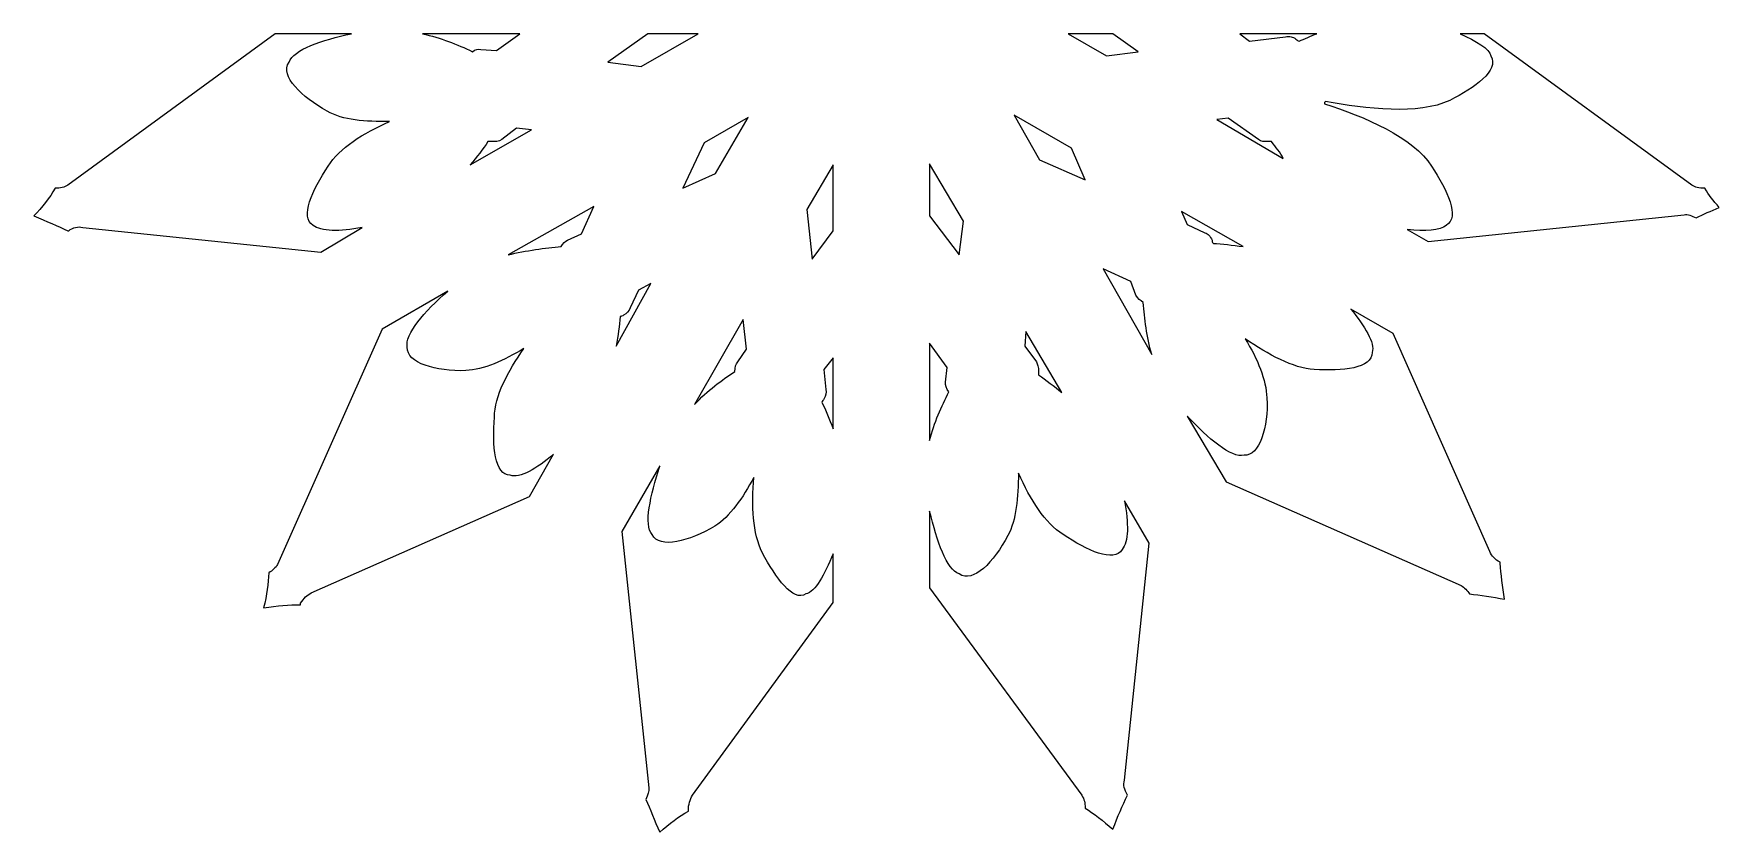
# Model space of a CAD drawing. Header units: centimetres. Extents: x -33.1 to -5.6, y 20.1 to 67.8.
# Drawn here: x -28.7 to -22.05, y 37.14 to 40.29 of the extents above; entities that cross this region are included whole.
import ezdxf

# ---------------------------------------------------------------- set-up
doc = ezdxf.new("R2010")
doc.units = ezdxf.units.CM
doc.header["$MEASUREMENT"] = 0
doc.layers.add('Layer 1', color=7, linetype='Continuous')

msp = doc.modelspace()

# ---------------------------------------------------------------- linework, layer by layer
at = {"layer": 'Layer 1', "color": 7, "lineweight": 0}
for points, knots in [([(-28.50863, 39.52636), (-28.50863, 39.52636), (-28.50863, 39.52636), (-28.50863, 39.52636), (-28.50863, 39.52636), (-28.52588, 39.53084), (-28.5481, 39.52636), (-28.5635, 39.51291), (-28.5635, 39.51291), (-28.5635, 39.51291), (-28.56682, 39.51291), (-28.56682, 39.51291), (-28.56682, 39.51291), (-28.60619, 39.53084), (-28.65121, 39.55082), (-28.70199, 39.57178), (-28.70199, 39.57178), (-28.66758, 39.6054), (-28.63893, 39.64302), (-28.61759, 39.68073), (-28.61759, 39.68073), (-28.59625, 39.68073), (-28.58085, 39.68512), (-28.56682, 39.69301), (-28.56682, 39.69301), (-28.56682, 39.69301), (-27.74867, 40.2908), (-27.74867, 40.2908), (-27.74867, 40.2908), (-27.74867, 40.2908), (-27.44734, 40.2908), (-27.44734, 40.2908), (-27.44734, 40.2908), (-27.56448, 40.26625), (-27.67743, 40.22814), (-27.69381, 40.17815), (-27.69381, 40.17815), (-27.73152, 40.12406), (-27.64391, 40.04015), (-27.54324, 39.98577), (-27.54324, 39.98577), (-27.48086, 39.94766), (-27.39247, 39.94396), (-27.29745, 39.94396), (-27.29745, 39.94396), (-27.40154, 39.89845), (-27.49402, 39.83958), (-27.53983, 39.76834), (-27.53983, 39.76834), (-27.60122, 39.67206), (-27.65365, 39.56729), (-27.5981, 39.53455), (-27.5981, 39.53455), (-27.56857, 39.50921), (-27.49402, 39.50921), (-27.40553, 39.52636), (-27.40553, 39.52636), (-27.40553, 39.52636), (-27.56857, 39.4293), (-27.56857, 39.4293), (-27.56857, 39.4293), (-27.56857, 39.4293), (-28.50863, 39.52636), (-28.50863, 39.52636)], [0, 0, 0, 0, 0.0588235, 0.0588235, 0.0588235, 0.0588235, 0.1176471, 0.1176471, 0.1176471, 0.1176471, 0.1764706, 0.1764706, 0.1764706, 0.1764706, 0.2352941, 0.2352941, 0.2352941, 0.2352941, 0.2941176, 0.2941176, 0.2941176, 0.2941176, 0.3529412, 0.3529412, 0.3529412, 0.3529412, 0.4117647, 0.4117647, 0.4117647, 0.4117647, 0.4705882, 0.4705882, 0.4705882, 0.4705882, 0.5294118, 0.5294118, 0.5294118, 0.5294118, 0.5882353, 0.5882353, 0.5882353, 0.5882353, 0.6470588, 0.6470588, 0.6470588, 0.6470588, 0.7058824, 0.7058824, 0.7058824, 0.7058824, 0.7647059, 0.7647059, 0.7647059, 0.7647059, 0.8235294, 0.8235294, 0.8235294, 0.8235294, 0.8823529, 0.8823529, 0.8823529, 0.8823529, 1, 1, 1, 1]), ([(-26.78318, 40.2908), (-26.78318, 40.2908), (-26.78318, 40.2908), (-26.78318, 40.2908), (-26.78318, 40.2908), (-26.78318, 40.2908), (-26.87488, 40.22395), (-26.87488, 40.22395), (-26.87488, 40.22395), (-26.87488, 40.22395), (-26.93716, 40.22814), (-26.93716, 40.22814), (-26.93716, 40.22814), (-26.94622, 40.23223), (-26.9585, 40.22814), (-26.9699, 40.21995), (-26.9699, 40.21995), (-27.03052, 40.249), (-27.09601, 40.27433), (-27.16647, 40.2908), (-27.16647, 40.2908), (-27.16647, 40.2908), (-26.78318, 40.2908), (-26.78318, 40.2908)], [0, 0, 0, 0, 0.1428571, 0.1428571, 0.1428571, 0.1428571, 0.2857143, 0.2857143, 0.2857143, 0.2857143, 0.4285714, 0.4285714, 0.4285714, 0.4285714, 0.5714286, 0.5714286, 0.5714286, 0.5714286, 0.7142857, 0.7142857, 0.7142857, 0.7142857, 1, 1, 1, 1]), ([(-26.43594, 40.17815), (-26.43594, 40.17815), (-26.43594, 40.17815), (-26.43594, 40.17815), (-26.43594, 40.17815), (-26.43594, 40.17815), (-26.27709, 40.2908), (-26.27709, 40.2908), (-26.27709, 40.2908), (-26.27709, 40.2908), (-26.07818, 40.2908), (-26.07818, 40.2908), (-26.07818, 40.2908), (-26.07818, 40.2908), (-26.30331, 40.16187), (-26.30331, 40.16187), (-26.30331, 40.16187), (-26.30331, 40.16187), (-26.43594, 40.17815), (-26.43594, 40.17815)], [0, 0, 0, 0, 0.1666667, 0.1666667, 0.1666667, 0.1666667, 0.3333333, 0.3333333, 0.3333333, 0.3333333, 0.5, 0.5, 0.5, 0.5, 0.6666667, 0.6666667, 0.6666667, 0.6666667, 1, 1, 1, 1]), ([(-24.618, 40.2908), (-24.618, 40.2908), (-24.618, 40.2908), (-24.618, 40.2908), (-24.618, 40.2908), (-24.618, 40.2908), (-24.4419, 40.2908), (-24.4419, 40.2908), (-24.4419, 40.2908), (-24.4419, 40.2908), (-24.34201, 40.21995), (-24.34201, 40.21995), (-24.34201, 40.21995), (-24.34201, 40.21995), (-24.46646, 40.20348), (-24.46646, 40.20348), (-24.46646, 40.20348), (-24.46646, 40.20348), (-24.618, 40.2908), (-24.618, 40.2908)], [0, 0, 0, 0, 0.1666667, 0.1666667, 0.1666667, 0.1666667, 0.3333333, 0.3333333, 0.3333333, 0.3333333, 0.5, 0.5, 0.5, 0.5, 0.6666667, 0.6666667, 0.6666667, 0.6666667, 1, 1, 1, 1]), ([(-23.90219, 40.26176), (-23.90219, 40.26176), (-23.90219, 40.26176), (-23.90219, 40.26176), (-23.90219, 40.26176), (-23.90219, 40.26176), (-23.93981, 40.2908), (-23.93981, 40.2908), (-23.93981, 40.2908), (-23.93981, 40.2908), (-23.63682, 40.2908), (-23.63682, 40.2908), (-23.63682, 40.2908), (-23.65982, 40.28262), (-23.68515, 40.26995), (-23.7065, 40.26176), (-23.7065, 40.26176), (-23.71049, 40.26176), (-23.71381, 40.26625), (-23.71878, 40.26995), (-23.71878, 40.26995), (-23.73184, 40.27853), (-23.74334, 40.28262), (-23.76058, 40.27853), (-23.76058, 40.27853), (-23.76058, 40.27853), (-23.90219, 40.26176), (-23.90219, 40.26176)], [0, 0, 0, 0, 0.125, 0.125, 0.125, 0.125, 0.25, 0.25, 0.25, 0.25, 0.375, 0.375, 0.375, 0.375, 0.5, 0.5, 0.5, 0.5, 0.625, 0.625, 0.625, 0.625, 0.75, 0.75, 0.75, 0.75, 1, 1, 1, 1]), ([(-22.15617, 39.69301), (-22.15617, 39.69301), (-22.15617, 39.69301), (-22.15617, 39.69301), (-22.15617, 39.69301), (-22.14311, 39.68512), (-22.12761, 39.68073), (-22.10462, 39.68073), (-22.10462, 39.68073), (-22.08834, 39.65491), (-22.07187, 39.63152), (-22.04741, 39.6054), (-22.04741, 39.6054), (-22.08015, 39.58893), (-22.11036, 39.58074), (-22.13824, 39.56359), (-22.13824, 39.56359), (-22.15617, 39.57178), (-22.17176, 39.58074), (-22.1857, 39.57636), (-22.1857, 39.57636), (-22.1857, 39.57636), (-23.19632, 39.4714), (-23.19632, 39.4714), (-23.19632, 39.4714), (-23.19632, 39.4714), (-23.27974, 39.51808), (-23.27974, 39.51808), (-23.27974, 39.51808), (-23.20859, 39.50921), (-23.14963, 39.51291), (-23.12585, 39.53455), (-23.12585, 39.53455), (-23.07021, 39.56729), (-23.12088, 39.67206), (-23.18326, 39.76834), (-23.18326, 39.76834), (-23.25352, 39.88169), (-23.45097, 39.96481), (-23.6066, 40.01452), (-23.6066, 40.01452), (-23.6066, 40.01452), (-23.6066, 40.01881), (-23.6066, 40.01881), (-23.6066, 40.01881), (-23.6066, 40.01881), (-23.60173, 40.02339), (-23.60173, 40.02339), (-23.60173, 40.02339), (-23.44356, 39.99464), (-23.23393, 39.9693), (-23.11182, 40.02758), (-23.11182, 40.02758), (-23.01193, 40.07796), (-22.91632, 40.14423), (-22.94907, 40.20348), (-22.94907, 40.20348), (-22.95394, 40.23223), (-23.00881, 40.26176), (-23.07021, 40.2908), (-23.07021, 40.2908), (-23.07021, 40.2908), (-22.97519, 40.2908), (-22.97519, 40.2908), (-22.97519, 40.2908), (-22.97519, 40.2908), (-22.15617, 39.69301), (-22.15617, 39.69301)], [0, 0, 0, 0, 0.0555556, 0.0555556, 0.0555556, 0.0555556, 0.1111111, 0.1111111, 0.1111111, 0.1111111, 0.1666667, 0.1666667, 0.1666667, 0.1666667, 0.2222222, 0.2222222, 0.2222222, 0.2222222, 0.2777778, 0.2777778, 0.2777778, 0.2777778, 0.3333333, 0.3333333, 0.3333333, 0.3333333, 0.3888889, 0.3888889, 0.3888889, 0.3888889, 0.4444444, 0.4444444, 0.4444444, 0.4444444, 0.5, 0.5, 0.5, 0.5, 0.5555556, 0.5555556, 0.5555556, 0.5555556, 0.6111111, 0.6111111, 0.6111111, 0.6111111, 0.6666667, 0.6666667, 0.6666667, 0.6666667, 0.7222222, 0.7222222, 0.7222222, 0.7222222, 0.7777778, 0.7777778, 0.7777778, 0.7777778, 0.8333333, 0.8333333, 0.8333333, 0.8333333, 0.8888889, 0.8888889, 0.8888889, 0.8888889, 1, 1, 1, 1]), ([(-26.01016, 39.7392), (-26.01016, 39.7392), (-26.01016, 39.7392), (-26.01016, 39.7392), (-26.01016, 39.7392), (-26.01016, 39.7392), (-26.13948, 39.68073), (-26.13948, 39.68073), (-26.13948, 39.68073), (-26.13948, 39.68073), (-26.05518, 39.86034), (-26.05518, 39.86034), (-26.05518, 39.86034), (-26.05518, 39.86034), (-25.88074, 39.96043), (-25.88074, 39.96043), (-25.88074, 39.96043), (-25.88074, 39.96043), (-26.01016, 39.7392), (-26.01016, 39.7392)], [0, 0, 0, 0, 0.1666667, 0.1666667, 0.1666667, 0.1666667, 0.3333333, 0.3333333, 0.3333333, 0.3333333, 0.5, 0.5, 0.5, 0.5, 0.6666667, 0.6666667, 0.6666667, 0.6666667, 1, 1, 1, 1]), ([(-24.60494, 39.83958), (-24.60494, 39.83958), (-24.60494, 39.83958), (-24.60494, 39.83958), (-24.60494, 39.83958), (-24.60494, 39.83958), (-24.55085, 39.71435), (-24.55085, 39.71435), (-24.55085, 39.71435), (-24.55085, 39.71435), (-24.73095, 39.79368), (-24.73095, 39.79368), (-24.73095, 39.79368), (-24.73095, 39.79368), (-24.83085, 39.9693), (-24.83085, 39.9693), (-24.83085, 39.9693), (-24.83085, 39.9693), (-24.60494, 39.83958), (-24.60494, 39.83958)], [0, 0, 0, 0, 0.1666667, 0.1666667, 0.1666667, 0.1666667, 0.3333333, 0.3333333, 0.3333333, 0.3333333, 0.5, 0.5, 0.5, 0.5, 0.6666667, 0.6666667, 0.6666667, 0.6666667, 1, 1, 1, 1]), ([(-23.98649, 39.95702), (-23.98649, 39.95702), (-23.98649, 39.95702), (-23.98649, 39.95702), (-23.98649, 39.95702), (-23.98649, 39.95702), (-23.86613, 39.87311), (-23.86613, 39.87311), (-23.86613, 39.87311), (-23.85638, 39.86492), (-23.84479, 39.86492), (-23.82685, 39.86492), (-23.82685, 39.86492), (-23.82685, 39.86492), (-23.81945, 39.86492), (-23.81545, 39.86492), (-23.81545, 39.86492), (-23.79811, 39.84319), (-23.78095, 39.82243), (-23.76877, 39.79826), (-23.76877, 39.79826), (-23.76877, 39.79826), (-24.03161, 39.95254), (-24.03161, 39.95254), (-24.03161, 39.95254), (-24.03161, 39.95254), (-23.98649, 39.95702), (-23.98649, 39.95702)], [0, 0, 0, 0, 0.125, 0.125, 0.125, 0.125, 0.25, 0.25, 0.25, 0.25, 0.375, 0.375, 0.375, 0.375, 0.5, 0.5, 0.5, 0.5, 0.625, 0.625, 0.625, 0.625, 0.75, 0.75, 0.75, 0.75, 1, 1, 1, 1]), ([(-26.90851, 39.86492), (-26.90851, 39.86492), (-26.90851, 39.86492), (-26.90851, 39.86492), (-26.90851, 39.86492), (-26.90441, 39.86492), (-26.90022, 39.86492), (-26.90022, 39.86492), (-26.90022, 39.86492), (-26.8782, 39.86492), (-26.8667, 39.86492), (-26.85354, 39.87311), (-26.85354, 39.87311), (-26.85354, 39.87311), (-26.79546, 39.91862), (-26.79546, 39.91862), (-26.79546, 39.91862), (-26.79546, 39.91862), (-26.73659, 39.91121), (-26.73659, 39.91121), (-26.73659, 39.91121), (-26.73659, 39.91121), (-26.97897, 39.77273), (-26.97897, 39.77273), (-26.97897, 39.77273), (-26.95031, 39.80567), (-26.92897, 39.835), (-26.90851, 39.86492)], [0, 0, 0, 0, 0.125, 0.125, 0.125, 0.125, 0.25, 0.25, 0.25, 0.25, 0.375, 0.375, 0.375, 0.375, 0.5, 0.5, 0.5, 0.5, 0.625, 0.625, 0.625, 0.625, 0.75, 0.75, 0.75, 0.75, 1, 1, 1, 1]), ([(-25.54588, 39.51291), (-25.54588, 39.51291), (-25.54588, 39.51291), (-25.54588, 39.51291), (-25.54588, 39.51291), (-25.54588, 39.51291), (-25.6293, 39.40055), (-25.6293, 39.40055), (-25.6293, 39.40055), (-25.6293, 39.40055), (-25.64977, 39.59711), (-25.64977, 39.59711), (-25.64977, 39.59711), (-25.64977, 39.59711), (-25.54588, 39.77273), (-25.54588, 39.77273), (-25.54588, 39.77273), (-25.54588, 39.77273), (-25.54588, 39.51291), (-25.54588, 39.51291)], [0, 0, 0, 0, 0.1666667, 0.1666667, 0.1666667, 0.1666667, 0.3333333, 0.3333333, 0.3333333, 0.3333333, 0.5, 0.5, 0.5, 0.5, 0.6666667, 0.6666667, 0.6666667, 0.6666667, 1, 1, 1, 1]), ([(-25.16492, 39.77721), (-25.16492, 39.77721), (-25.16492, 39.77721), (-25.16492, 39.77721), (-25.16492, 39.77721), (-25.16492, 39.77721), (-25.03063, 39.55082), (-25.03063, 39.55082), (-25.03063, 39.55082), (-25.03063, 39.55082), (-25.04798, 39.41819), (-25.04798, 39.41819), (-25.04798, 39.41819), (-25.04798, 39.41819), (-25.16492, 39.57178), (-25.16492, 39.57178), (-25.16492, 39.57178), (-25.16492, 39.57178), (-25.16492, 39.77721), (-25.16492, 39.77721)], [0, 0, 0, 0, 0.1666667, 0.1666667, 0.1666667, 0.1666667, 0.3333333, 0.3333333, 0.3333333, 0.3333333, 0.5, 0.5, 0.5, 0.5, 0.6666667, 0.6666667, 0.6666667, 0.6666667, 1, 1, 1, 1]), ([(-26.53993, 39.50132), (-26.53993, 39.50132), (-26.53993, 39.50132), (-26.53993, 39.50132), (-26.53993, 39.50132), (-26.53993, 39.50132), (-26.59489, 39.47559), (-26.59489, 39.47559), (-26.59489, 39.47559), (-26.60308, 39.4714), (-26.61205, 39.46321), (-26.62023, 39.45093), (-26.62023, 39.45093), (-26.68163, 39.44635), (-26.75852, 39.43466), (-26.82908, 39.41819), (-26.82908, 39.41819), (-26.82908, 39.41819), (-26.49081, 39.6091), (-26.49081, 39.6091), (-26.49081, 39.6091), (-26.49081, 39.6091), (-26.53993, 39.50132), (-26.53993, 39.50132)], [0, 0, 0, 0, 0.1428571, 0.1428571, 0.1428571, 0.1428571, 0.2857143, 0.2857143, 0.2857143, 0.2857143, 0.4285714, 0.4285714, 0.4285714, 0.4285714, 0.5714286, 0.5714286, 0.5714286, 0.5714286, 0.7142857, 0.7142857, 0.7142857, 0.7142857, 1, 1, 1, 1]), ([(-24.14865, 39.53825), (-24.14865, 39.53825), (-24.14865, 39.53825), (-24.14865, 39.53825), (-24.14865, 39.53825), (-24.14865, 39.53825), (-24.17078, 39.58893), (-24.17078, 39.58893), (-24.17078, 39.58893), (-24.17078, 39.58893), (-23.92753, 39.45093), (-23.92753, 39.45093), (-23.92753, 39.45093), (-23.96846, 39.45463), (-24.01202, 39.46321), (-24.04477, 39.46321), (-24.04477, 39.46321), (-24.04964, 39.4674), (-24.04964, 39.4714), (-24.04964, 39.47559), (-24.04964, 39.47559), (-24.05783, 39.49274), (-24.06523, 39.50132), (-24.07829, 39.50551), (-24.07829, 39.50551), (-24.07829, 39.50551), (-24.14865, 39.53825), (-24.14865, 39.53825)], [0, 0, 0, 0, 0.125, 0.125, 0.125, 0.125, 0.25, 0.25, 0.25, 0.25, 0.375, 0.375, 0.375, 0.375, 0.5, 0.5, 0.5, 0.5, 0.625, 0.625, 0.625, 0.625, 0.75, 0.75, 0.75, 0.75, 1, 1, 1, 1]), ([(-24.47952, 39.36293), (-24.47952, 39.36293), (-24.47952, 39.36293), (-24.47952, 39.36293), (-24.47952, 39.36293), (-24.47952, 39.36293), (-24.37056, 39.31264), (-24.37056, 39.31264), (-24.37056, 39.31264), (-24.37056, 39.31264), (-24.35087, 39.25855), (-24.35087, 39.25855), (-24.35087, 39.25855), (-24.34201, 39.24549), (-24.33294, 39.23838), (-24.32154, 39.22951), (-24.32154, 39.22951), (-24.31647, 39.16685), (-24.30848, 39.09522), (-24.28792, 39.02476), (-24.28792, 39.02476), (-24.28792, 39.02476), (-24.47952, 39.36293), (-24.47952, 39.36293)], [0, 0, 0, 0, 0.1428571, 0.1428571, 0.1428571, 0.1428571, 0.2857143, 0.2857143, 0.2857143, 0.2857143, 0.4285714, 0.4285714, 0.4285714, 0.4285714, 0.5714286, 0.5714286, 0.5714286, 0.5714286, 0.7142857, 0.7142857, 0.7142857, 0.7142857, 1, 1, 1, 1]), ([(-26.74478, 38.46497), (-26.74478, 38.46497), (-26.74478, 38.46497), (-26.74478, 38.46497), (-26.74478, 38.46497), (-26.74478, 38.46497), (-27.6061, 38.08382), (-27.6061, 38.08382), (-27.6061, 38.08382), (-27.62344, 38.07554), (-27.63484, 38.06296), (-27.64878, 38.04279), (-27.64878, 38.04279), (-27.64878, 38.04279), (-27.64878, 38.03743), (-27.64878, 38.03743), (-27.64878, 38.03743), (-27.69381, 38.03743), (-27.7398, 38.03373), (-27.79448, 38.02515), (-27.79448, 38.02515), (-27.78142, 38.07554), (-27.77733, 38.12105), (-27.77333, 38.16315), (-27.77333, 38.16315), (-27.76173, 38.17173), (-27.74458, 38.1842), (-27.7398, 38.19638), (-27.7398, 38.19638), (-27.7398, 38.19638), (-27.3261, 39.12514), (-27.3261, 39.12514), (-27.3261, 39.12514), (-27.3261, 39.12514), (-27.06746, 39.27483), (-27.06746, 39.27483), (-27.06746, 39.27483), (-27.15907, 39.19589), (-27.23849, 39.10331), (-27.22709, 39.0537), (-27.22709, 39.0537), (-27.23031, 38.99026), (-27.11326, 38.95761), (-26.99612, 38.96121), (-26.99612, 38.96121), (-26.92576, 38.96609), (-26.84555, 38.99932), (-26.76681, 39.04893), (-26.76681, 39.04893), (-26.82908, 38.95761), (-26.88317, 38.86132), (-26.88317, 38.77741), (-26.88317, 38.77741), (-26.89213, 38.66475), (-26.88317, 38.5481), (-26.8208, 38.5481), (-26.8208, 38.5481), (-26.78318, 38.53533), (-26.71603, 38.57256), (-26.64976, 38.63172), (-26.64976, 38.63172), (-26.64976, 38.63172), (-26.74478, 38.46497), (-26.74478, 38.46497)], [0, 0, 0, 0, 0.0588235, 0.0588235, 0.0588235, 0.0588235, 0.1176471, 0.1176471, 0.1176471, 0.1176471, 0.1764706, 0.1764706, 0.1764706, 0.1764706, 0.2352941, 0.2352941, 0.2352941, 0.2352941, 0.2941176, 0.2941176, 0.2941176, 0.2941176, 0.3529412, 0.3529412, 0.3529412, 0.3529412, 0.4117647, 0.4117647, 0.4117647, 0.4117647, 0.4705882, 0.4705882, 0.4705882, 0.4705882, 0.5294118, 0.5294118, 0.5294118, 0.5294118, 0.5882353, 0.5882353, 0.5882353, 0.5882353, 0.6470588, 0.6470588, 0.6470588, 0.6470588, 0.7058824, 0.7058824, 0.7058824, 0.7058824, 0.7647059, 0.7647059, 0.7647059, 0.7647059, 0.8235294, 0.8235294, 0.8235294, 0.8235294, 0.8823529, 0.8823529, 0.8823529, 0.8823529, 1, 1, 1, 1]), ([(-26.40232, 39.05828), (-26.40232, 39.05828), (-26.40232, 39.05828), (-26.40232, 39.05828), (-26.40232, 39.05828), (-26.39423, 39.0995), (-26.39004, 39.13732), (-26.38605, 39.17494), (-26.38605, 39.17494), (-26.38605, 39.17494), (-26.37698, 39.17494), (-26.37299, 39.17952), (-26.37299, 39.17952), (-26.36071, 39.18721), (-26.35164, 39.19589), (-26.34765, 39.20846), (-26.34765, 39.20846), (-26.34765, 39.20846), (-26.31403, 39.27902), (-26.31403, 39.27902), (-26.31403, 39.27902), (-26.31403, 39.27902), (-26.26569, 39.30475), (-26.26569, 39.30475), (-26.26569, 39.30475), (-26.26569, 39.30475), (-26.40232, 39.05828), (-26.40232, 39.05828)], [0, 0, 0, 0, 0.125, 0.125, 0.125, 0.125, 0.25, 0.25, 0.25, 0.25, 0.375, 0.375, 0.375, 0.375, 0.5, 0.5, 0.5, 0.5, 0.625, 0.625, 0.625, 0.625, 0.75, 0.75, 0.75, 0.75, 1, 1, 1, 1]), ([(-22.89498, 38.05926), (-22.89498, 38.05926), (-22.89498, 38.05926), (-22.89498, 38.05926), (-22.89498, 38.05926), (-22.94254, 38.06696), (-22.99146, 38.07554), (-23.03327, 38.07973), (-23.03327, 38.07973), (-23.04156, 38.09279), (-23.05461, 38.10429), (-23.06689, 38.11364), (-23.06689, 38.11364), (-23.06689, 38.11364), (-23.99467, 38.52276), (-23.99467, 38.52276), (-23.99467, 38.52276), (-23.99467, 38.52276), (-24.14865, 38.78151), (-24.14865, 38.78151), (-24.14865, 38.78151), (-24.06523, 38.6938), (-23.97421, 38.61495), (-23.92353, 38.62714), (-23.92353, 38.62714), (-23.86213, 38.62353), (-23.82685, 38.7397), (-23.83338, 38.85314), (-23.83338, 38.85314), (-23.8367, 38.92399), (-23.86944, 39.0076), (-23.91934, 39.08693), (-23.91934, 39.08693), (-23.82685, 39.02476), (-23.73184, 38.97028), (-23.64666, 38.96609), (-23.64666, 38.96609), (-23.53458, 38.95761), (-23.41822, 38.97028), (-23.41822, 39.03294), (-23.41822, 39.03294), (-23.40516, 39.07017), (-23.44775, 39.13732), (-23.50164, 39.20398), (-23.50164, 39.20398), (-23.50164, 39.20398), (-23.33461, 39.10828), (-23.33461, 39.10828), (-23.33461, 39.10828), (-23.33461, 39.10828), (-22.95394, 38.24716), (-22.95394, 38.24716), (-22.95394, 38.24716), (-22.94488, 38.2303), (-22.93338, 38.21402), (-22.91291, 38.20496), (-22.91291, 38.20496), (-22.91291, 38.20496), (-22.91291, 38.20496), (-22.91291, 38.20096), (-22.91291, 38.20096), (-22.90892, 38.15867), (-22.90307, 38.10877), (-22.89498, 38.05926)], [0, 0, 0, 0, 0.0588235, 0.0588235, 0.0588235, 0.0588235, 0.1176471, 0.1176471, 0.1176471, 0.1176471, 0.1764706, 0.1764706, 0.1764706, 0.1764706, 0.2352941, 0.2352941, 0.2352941, 0.2352941, 0.2941176, 0.2941176, 0.2941176, 0.2941176, 0.3529412, 0.3529412, 0.3529412, 0.3529412, 0.4117647, 0.4117647, 0.4117647, 0.4117647, 0.4705882, 0.4705882, 0.4705882, 0.4705882, 0.5294118, 0.5294118, 0.5294118, 0.5294118, 0.5882353, 0.5882353, 0.5882353, 0.5882353, 0.6470588, 0.6470588, 0.6470588, 0.6470588, 0.7058824, 0.7058824, 0.7058824, 0.7058824, 0.7647059, 0.7647059, 0.7647059, 0.7647059, 0.8235294, 0.8235294, 0.8235294, 0.8235294, 0.8823529, 0.8823529, 0.8823529, 0.8823529, 1, 1, 1, 1]), ([(-25.88814, 39.04571), (-25.88814, 39.04571), (-25.88814, 39.04571), (-25.88814, 39.04571), (-25.88814, 39.04571), (-25.88814, 39.04571), (-25.92167, 38.99562), (-25.92167, 38.99562), (-25.92167, 38.99562), (-25.92995, 38.98714), (-25.93395, 38.97398), (-25.93395, 38.95761), (-25.93395, 38.95761), (-25.98394, 38.92399), (-26.0429, 38.88218), (-26.0928, 38.82809), (-26.0928, 38.82809), (-26.0928, 38.82809), (-25.9012, 39.16266), (-25.9012, 39.16266), (-25.9012, 39.16266), (-25.9012, 39.16266), (-25.88814, 39.04571), (-25.88814, 39.04571)], [0, 0, 0, 0, 0.1428571, 0.1428571, 0.1428571, 0.1428571, 0.2857143, 0.2857143, 0.2857143, 0.2857143, 0.4285714, 0.4285714, 0.4285714, 0.4285714, 0.5714286, 0.5714286, 0.5714286, 0.5714286, 0.7142857, 0.7142857, 0.7142857, 0.7142857, 1, 1, 1, 1]), ([(-25.16492, 39.07017), (-25.16492, 39.07017), (-25.16492, 39.07017), (-25.16492, 39.07017), (-25.16492, 39.07017), (-25.16492, 39.07017), (-25.09544, 38.97398), (-25.09544, 38.97398), (-25.09544, 38.97398), (-25.09544, 38.97398), (-25.10284, 38.9158), (-25.10284, 38.9158), (-25.10284, 38.9158), (-25.10284, 38.90313), (-25.09865, 38.89046), (-25.08891, 38.8776), (-25.08891, 38.8776), (-25.11746, 38.8201), (-25.14777, 38.75607), (-25.16492, 38.68532), (-25.16492, 38.68532), (-25.16492, 38.68532), (-25.16492, 39.07017), (-25.16492, 39.07017)], [0, 0, 0, 0, 0.1428571, 0.1428571, 0.1428571, 0.1428571, 0.2857143, 0.2857143, 0.2857143, 0.2857143, 0.4285714, 0.4285714, 0.4285714, 0.4285714, 0.5714286, 0.5714286, 0.5714286, 0.5714286, 0.7142857, 0.7142857, 0.7142857, 0.7142857, 1, 1, 1, 1]), ([(-24.74323, 38.99562), (-24.74323, 38.99562), (-24.74323, 38.99562), (-24.74323, 38.99562), (-24.74323, 38.99562), (-24.74323, 38.99562), (-24.78913, 39.05828), (-24.78913, 39.05828), (-24.78913, 39.05828), (-24.78913, 39.05828), (-24.78504, 39.11597), (-24.78504, 39.11597), (-24.78504, 39.11597), (-24.78504, 39.11597), (-24.64334, 38.87448), (-24.64334, 38.87448), (-24.64334, 38.87448), (-24.67209, 38.89865), (-24.70561, 38.92399), (-24.73505, 38.94484), (-24.73505, 38.94484), (-24.73505, 38.94933), (-24.73505, 38.95303), (-24.73505, 38.95761), (-24.73505, 38.95761), (-24.73505, 38.97398), (-24.73836, 38.98714), (-24.74323, 38.99562)], [0, 0, 0, 0, 0.125, 0.125, 0.125, 0.125, 0.25, 0.25, 0.25, 0.25, 0.375, 0.375, 0.375, 0.375, 0.5, 0.5, 0.5, 0.5, 0.625, 0.625, 0.625, 0.625, 0.75, 0.75, 0.75, 0.75, 1, 1, 1, 1]), ([(-25.54588, 38.7319), (-25.54588, 38.7319), (-25.54588, 38.7319), (-25.54588, 38.7319), (-25.54588, 38.7319), (-25.56128, 38.76923), (-25.57434, 38.80733), (-25.59081, 38.83637), (-25.59081, 38.83637), (-25.59081, 38.84056), (-25.58262, 38.84456), (-25.58262, 38.84914), (-25.58262, 38.84914), (-25.57434, 38.86132), (-25.572, 38.87448), (-25.57434, 38.88666), (-25.57434, 38.88666), (-25.57434, 38.88666), (-25.58262, 38.96609), (-25.58262, 38.96609), (-25.58262, 38.96609), (-25.58262, 38.96609), (-25.54588, 39.01209), (-25.54588, 39.01209), (-25.54588, 39.01209), (-25.54588, 39.01209), (-25.54588, 38.7319), (-25.54588, 38.7319)], [0, 0, 0, 0, 0.125, 0.125, 0.125, 0.125, 0.25, 0.25, 0.25, 0.25, 0.375, 0.375, 0.375, 0.375, 0.5, 0.5, 0.5, 0.5, 0.625, 0.625, 0.625, 0.625, 0.75, 0.75, 0.75, 0.75, 1, 1, 1, 1]), ([(-25.54588, 38.04649), (-25.54588, 38.04649), (-25.54588, 38.04649), (-25.54588, 38.04649), (-25.54588, 38.04649), (-25.54588, 38.04649), (-26.10099, 37.28575), (-26.10099, 37.28575), (-26.10099, 37.28575), (-26.11093, 37.2686), (-26.11746, 37.24755), (-26.11746, 37.22679), (-26.11746, 37.22679), (-26.11746, 37.2226), (-26.11746, 37.2226), (-26.11746, 37.2226), (-26.11746, 37.2226), (-26.15508, 37.20175), (-26.19279, 37.17271), (-26.23041, 37.13918), (-26.23041, 37.13918), (-26.25263, 37.18498), (-26.26725, 37.23137), (-26.28528, 37.2686), (-26.28528, 37.2686), (-26.27709, 37.28575), (-26.27309, 37.30213), (-26.27309, 37.3147), (-26.27309, 37.3147), (-26.27309, 37.3147), (-26.38039, 38.32619), (-26.38039, 38.32619), (-26.38039, 38.32619), (-26.38039, 38.32619), (-26.23041, 38.58533), (-26.23041, 38.58533), (-26.23041, 38.58533), (-26.26725, 38.46867), (-26.29424, 38.35153), (-26.26062, 38.3143), (-26.26062, 38.3143), (-26.23041, 38.25534), (-26.11414, 38.28887), (-26.0125, 38.34705), (-26.0125, 38.34705), (-25.95441, 38.38506), (-25.9012, 38.46019), (-25.85939, 38.53952), (-25.85939, 38.53952), (-25.86846, 38.43057), (-25.86358, 38.31762), (-25.82587, 38.24306), (-25.82587, 38.24306), (-25.771, 38.14239), (-25.70385, 38.04649), (-25.65396, 38.07973), (-25.65396, 38.07973), (-25.61536, 38.0883), (-25.5794, 38.15496), (-25.54588, 38.23858), (-25.54588, 38.23858), (-25.54588, 38.23858), (-25.54588, 38.04649), (-25.54588, 38.04649)], [0, 0, 0, 0, 0.0588235, 0.0588235, 0.0588235, 0.0588235, 0.1176471, 0.1176471, 0.1176471, 0.1176471, 0.1764706, 0.1764706, 0.1764706, 0.1764706, 0.2352941, 0.2352941, 0.2352941, 0.2352941, 0.2941176, 0.2941176, 0.2941176, 0.2941176, 0.3529412, 0.3529412, 0.3529412, 0.3529412, 0.4117647, 0.4117647, 0.4117647, 0.4117647, 0.4705882, 0.4705882, 0.4705882, 0.4705882, 0.5294118, 0.5294118, 0.5294118, 0.5294118, 0.5882353, 0.5882353, 0.5882353, 0.5882353, 0.6470588, 0.6470588, 0.6470588, 0.6470588, 0.7058824, 0.7058824, 0.7058824, 0.7058824, 0.7647059, 0.7647059, 0.7647059, 0.7647059, 0.8235294, 0.8235294, 0.8235294, 0.8235294, 0.8823529, 0.8823529, 0.8823529, 0.8823529, 1, 1, 1, 1]), ([(-24.39609, 37.34462), (-24.39609, 37.34462), (-24.39609, 37.34462), (-24.39609, 37.34462), (-24.39609, 37.34462), (-24.40097, 37.3263), (-24.39609, 37.30671), (-24.38372, 37.28575), (-24.38372, 37.28575), (-24.40496, 37.24395), (-24.42143, 37.20175), (-24.4419, 37.15136), (-24.4419, 37.15136), (-24.47952, 37.18498), (-24.51801, 37.21403), (-24.55085, 37.23498), (-24.55085, 37.23498), (-24.55085, 37.25632), (-24.55485, 37.2686), (-24.56401, 37.28575), (-24.56401, 37.28575), (-24.56401, 37.28575), (-25.16492, 38.10429), (-25.16492, 38.10429), (-25.16492, 38.10429), (-25.16492, 38.10429), (-25.16492, 38.40611), (-25.16492, 38.40611), (-25.16492, 38.40611), (-25.13559, 38.28887), (-25.09865, 38.17592), (-25.04798, 38.15867), (-25.04798, 38.15867), (-24.99389, 38.12105), (-24.91115, 38.20496), (-24.85628, 38.31021), (-24.85628, 38.31021), (-24.82266, 38.372), (-24.81447, 38.46019), (-24.81447, 38.55638), (-24.81447, 38.55638), (-24.76691, 38.45142), (-24.70971, 38.35942), (-24.63769, 38.3143), (-24.63769, 38.3143), (-24.54267, 38.25135), (-24.43703, 38.20096), (-24.40496, 38.25534), (-24.40496, 38.25534), (-24.37884, 38.28487), (-24.37884, 38.35942), (-24.39609, 38.44743), (-24.39609, 38.44743), (-24.39609, 38.44743), (-24.29854, 38.28039), (-24.29854, 38.28039), (-24.29854, 38.28039), (-24.29854, 38.28039), (-24.39609, 37.34462), (-24.39609, 37.34462)], [0, 0, 0, 0, 0.0625, 0.0625, 0.0625, 0.0625, 0.125, 0.125, 0.125, 0.125, 0.1875, 0.1875, 0.1875, 0.1875, 0.25, 0.25, 0.25, 0.25, 0.3125, 0.3125, 0.3125, 0.3125, 0.375, 0.375, 0.375, 0.375, 0.4375, 0.4375, 0.4375, 0.4375, 0.5, 0.5, 0.5, 0.5, 0.5625, 0.5625, 0.5625, 0.5625, 0.625, 0.625, 0.625, 0.625, 0.6875, 0.6875, 0.6875, 0.6875, 0.75, 0.75, 0.75, 0.75, 0.8125, 0.8125, 0.8125, 0.8125, 0.875, 0.875, 0.875, 0.875, 1, 1, 1, 1])]:
    msp.add_open_spline(points, degree=3, knots=knots, dxfattribs=at)

doc.saveas('drawing.dxf')
